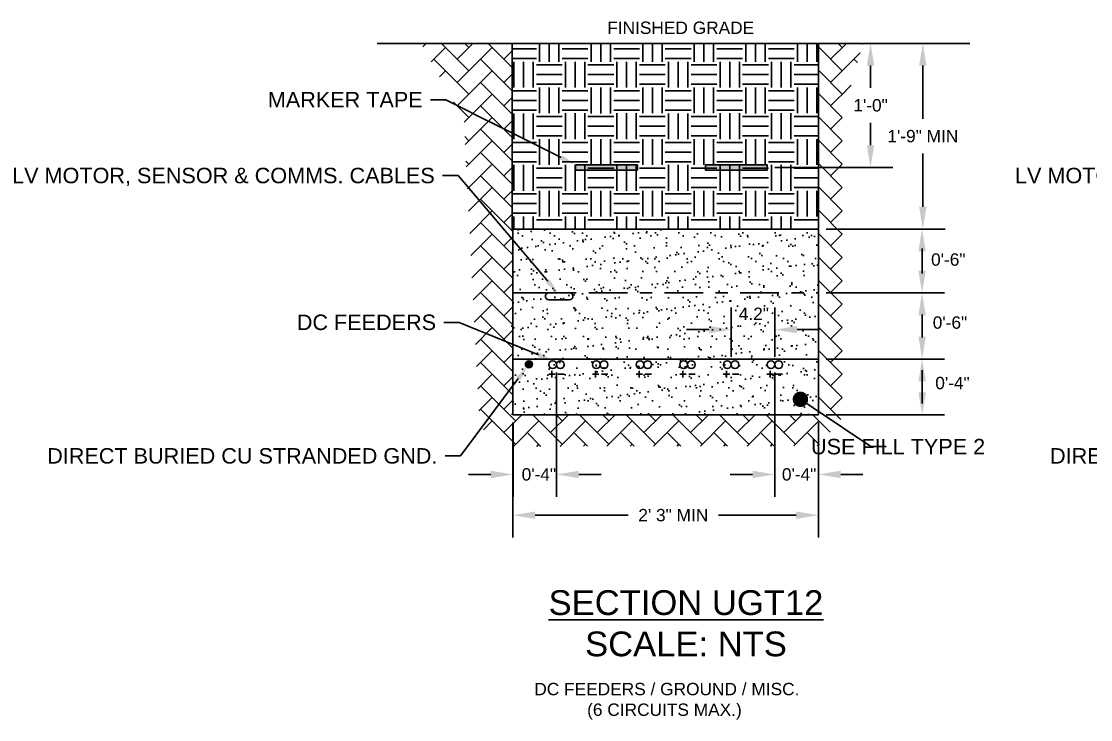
# Model space of a CAD drawing. Header units: feet. Extents: x -21 to 1000, y -35 to 71.
# Drawn here: x 836.12 to 844.76, y 41.53 to 47.17 of the extents above; entities that cross this region are included whole.
import ezdxf
from ezdxf import colors
from ezdxf.entities.mleader import LeaderData, LeaderLine
from ezdxf.math import Vec2, Vec3

# ---------------------------------------------------------------- set-up
doc = ezdxf.new("R2010")
doc.units = ezdxf.units.FT
doc.header["$MEASUREMENT"] = 0
doc.linetypes.add('CENTER', pattern=[2, 1.25, -0.25, 0.25, -0.25])
for name, color, linetype in [('E-CABL-HARN-CBHR', 2, 'Continuous'), ('E-CABL-INST', 1, 'INSTRUMENT_CABLE'), ('E-CABL-UG2', 142, 'GROUND_WIRE_G2'), ('E-FIN-GR', 4, 'Continuous'), ('E-MRKR-TREN', 6, 'Continuous'), ('E-TREN', 3, 'Continuous'), ('E-TREN-HATCH', 254, 'Continuous'), ('G-ANNO-TEXT', 1, 'Continuous'), ('G-DIMS', 7, 'Continuous'), ('G-TEXT', 7, 'Continuous'), ('text', 1, 'Continuous'), ('X-SES2-TREN_SECT$0$G-TEXT', 7, 'Continuous')]:
    doc.layers.add(name, color=color, linetype=linetype)
doc.styles.add('NEI-A', font='arial.ttf')
doc.styles.get("Standard").update_dxf_attribs({"font": 'arial.ttf'})
doc.linetypes.add('GROUND_WIRE_G2', pattern='A,1,-0.2,["G2",Standard,S=0.1,R=0,X=-0.1,Y=-0.05],-0.2', length=1.4)
doc.linetypes.add('INSTRUMENT_CABLE', pattern='A,1,-0.2,["INST",Standard,S=0.1,R=0,X=-0.09,Y=-0.05],-0.3', length=1.5)
doc.dimstyles.new('Annotative - Arch', dxfattribs={"dimscale": 0, "dimtxt": 0.1, "dimasz": 0.18, "dimexe": 0.18, "dimexo": 0.0625, "dimgap": 0.09, "dimtad": 0, "dimtih": 1, "dimtoh": 1, "dimdec": 4, "dimlfac": 12, "dimzin": 0, "dimdsep": 46, "dimlunit": 4, "dimtxsty": 'NEI-A', "dimcen": 0.09, "dimadec": 1, "dimazin": 0, "dimtfac": 1, "dimtdec": 4, "dimtofl": 0, "dimtmove": 0, "dimatfit": 3, "dimfxl": 1, "dimtolj": 1, "dimtzin": 0, "dimarcsym": 0})

# ---------------------------------------------------------------- blocks, each defined once
blk = doc.blocks.new('_Dot')
at = {"color": 0, "linetype": 'ByBlock', "lineweight": -2}
blk.add_line((-0.5, 0), (-1, 0), dxfattribs=at)
at = {"color": 0, "linetype": 'ByBlock', "const_width": 0.5}
blk.add_lwpolyline([(-0.25, 0, 1), (0.25, 0, 1)], format="xyb", close=True, dxfattribs=at)
blk = doc.blocks.new('*D82')
at = {"layer": 'Defpoints', "color": 0, "transparency": 16777216}
for p in [(842.5705, 46.9897), (842.9853, 46.9897), (842.1506, 45.9872)]:
    blk.add_point(p, dxfattribs=at)
at = {"layer": 'text', "color": 0, "lineweight": -2, "transparency": 16777216}
for p, q in [((842.633, 46.9897), (843.1653, 46.9897)), ((842.9853, 46.8097), (842.9853, 46.6295)), ((842.9853, 46.1672), (842.9853, 46.3474)), ((842.2131, 45.9872), (843.1653, 45.9872))]:
    blk.add_line(p, q, dxfattribs=at)
at = {"layer": 'text', "color": 0, "transparency": 16777216}
for points in [[(842.9553, 46.8097), (843.0153, 46.8097), (842.9853, 46.9897)], [(842.9553, 46.1672), (843.0153, 46.1672), (842.9853, 45.9872)]]:
    blk.add_solid(points, dxfattribs=at)
at = {"layer": 'text', "color": 0, "transparency": 16777216, "insert": (842.9853, 46.4885), "char_height": 0.1, "attachment_point": 5, "style": 'NEI-A'}
blk.add_mtext('\\A1;1\'-0"', dxfattribs=at)
blk = doc.blocks.new('*D83')
at = {"layer": 'Defpoints', "color": 0, "transparency": 16777216}
for p in [(842.5643, 46.9897), (843.4079, 46.9897), (842.5643, 45.4897)]:
    blk.add_point(p, dxfattribs=at)
at = {"layer": 'text', "color": 0, "lineweight": -2, "transparency": 16777216}
for p, q in [((842.6268, 46.9897), (843.5879, 46.9897)), ((843.4079, 46.8097), (843.4079, 46.3808)), ((843.4079, 45.6697), (843.4079, 46.0986)), ((842.6268, 45.4897), (843.5879, 45.4897))]:
    blk.add_line(p, q, dxfattribs=at)
at = {"layer": 'text', "color": 0, "transparency": 16777216}
for points in [[(843.3779, 46.8097), (843.4379, 46.8097), (843.4079, 46.9897)], [(843.3779, 45.6697), (843.4379, 45.6697), (843.4079, 45.4897)]]:
    blk.add_solid(points, dxfattribs=at)
at = {"layer": 'text', "color": 0, "transparency": 16777216, "insert": (843.4079, 46.2397), "char_height": 0.1, "attachment_point": 5, "style": 'NEI-A'}
blk.add_mtext('\\A1;1\'-9" MIN', dxfattribs=at)
blk = doc.blocks.new('*D84')
at = {"layer": 'Defpoints', "color": 0, "transparency": 16777216}
for p in [(840.4481, 44.3946), (840.0969, 43.9897), (840.4481, 43.5077)]:
    blk.add_point(p, dxfattribs=at)
at = {"layer": 'text', "color": 0, "lineweight": -2, "transparency": 16777216}
for p, q in [((840.4481, 44.3321), (840.4481, 43.3277)), ((840.0969, 43.9272), (840.0969, 43.3277)), ((839.9169, 43.5077), (839.7369, 43.5077)), ((840.6281, 43.5077), (840.8081, 43.5077))]:
    blk.add_line(p, q, dxfattribs=at)
at = {"layer": 'text', "color": 0, "transparency": 16777216}
for points in [[(839.9169, 43.5377), (839.9169, 43.4777), (840.0969, 43.5077)], [(840.6281, 43.5377), (840.6281, 43.4777), (840.4481, 43.5077)]]:
    blk.add_solid(points, dxfattribs=at)
at = {"layer": 'text', "color": 0, "transparency": 16777216, "insert": (840.3054, 43.5077), "char_height": 0.1, "attachment_point": 5, "style": 'NEI-A'}
blk.add_mtext('\\A1;0\'-4"', dxfattribs=at)
blk = doc.blocks.new('*D85')
at = {"layer": 'Defpoints', "color": 0, "transparency": 16777216}
for p in [(842.5643, 44.9736), (842.5643, 44.4398), (843.402, 44.4398)]:
    blk.add_point(p, dxfattribs=at)
at = {"layer": 'text', "color": 0, "lineweight": -2, "transparency": 16777216}
for p, q in [((842.6268, 44.9736), (843.582, 44.9736)), ((843.402, 44.6198), (843.402, 44.7998)), ((843.402, 44.7936), (843.402, 44.6136)), ((842.6268, 44.4398), (843.582, 44.4398))]:
    blk.add_line(p, q, dxfattribs=at)
at = {"layer": 'text', "color": 0, "transparency": 16777216}
for points in [[(843.372, 44.7936), (843.432, 44.7936), (843.402, 44.9736)], [(843.372, 44.6198), (843.432, 44.6198), (843.402, 44.4398)]]:
    blk.add_solid(points, dxfattribs=at)
at = {"layer": 'text', "color": 0, "transparency": 16777216, "insert": (843.627, 44.734), "char_height": 0.1, "attachment_point": 5, "style": 'NEI-A'}
blk.add_mtext('\\A1;0\'-6"', dxfattribs=at)
blk = doc.blocks.new('*D86')
at = {"layer": 'Defpoints', "color": 0, "transparency": 16777216}
for p in [(842.2116, 44.3946), (842.5643, 43.9897), (842.5643, 43.5077)]:
    blk.add_point(p, dxfattribs=at)
at = {"layer": 'text', "color": 0, "lineweight": -2, "transparency": 16777216}
for p, q in [((842.2116, 44.3321), (842.2116, 43.3277)), ((842.5643, 43.9272), (842.5643, 43.3277)), ((842.0316, 43.5077), (841.8516, 43.5077)), ((842.7443, 43.5077), (842.9243, 43.5077))]:
    blk.add_line(p, q, dxfattribs=at)
at = {"layer": 'text', "color": 0, "transparency": 16777216}
for points in [[(842.0316, 43.5377), (842.0316, 43.4777), (842.2116, 43.5077)], [(842.7443, 43.5377), (842.7443, 43.4777), (842.5643, 43.5077)]]:
    blk.add_solid(points, dxfattribs=at)
at = {"layer": 'text', "color": 0, "transparency": 16777216, "insert": (842.4083, 43.5077), "char_height": 0.1, "attachment_point": 5, "style": 'NEI-A'}
blk.add_mtext('\\A1;0\'-4"', dxfattribs=at)
blk = doc.blocks.new('*D87')
at = {"layer": 'Defpoints', "color": 0, "transparency": 16777216}
for p in [(842.2116, 44.6774), (841.8589, 44.3946), (842.2116, 44.3946)]:
    blk.add_point(p, dxfattribs=at)
at = {"layer": 'text', "color": 0, "lineweight": -2, "transparency": 16777216}
for p, q in [((841.8589, 44.4571), (841.8589, 44.8574)), ((842.2116, 44.4571), (842.2116, 44.8574)), ((841.6789, 44.6774), (841.4989, 44.6774)), ((842.3916, 44.6774), (842.5716, 44.6774))]:
    blk.add_line(p, q, dxfattribs=at)
at = {"layer": 'text', "color": 0, "transparency": 16777216}
for points in [[(841.6789, 44.7074), (841.6789, 44.6474), (841.8589, 44.6774)], [(842.3916, 44.7074), (842.3916, 44.6474), (842.2116, 44.6774)]]:
    blk.add_solid(points, dxfattribs=at)
at = {"layer": 'text', "color": 0, "transparency": 16777216, "insert": (842.0427, 44.8054), "char_height": 0.1, "attachment_point": 5, "style": 'NEI-A'}
blk.add_mtext('\\A1;4.2"', dxfattribs=at)
blk = doc.blocks.new('*D88')
at = {"layer": 'Defpoints', "color": 0, "transparency": 16777216}
for p in [(842.5643, 45.4897), (842.5643, 44.9736), (843.402, 44.9736)]:
    blk.add_point(p, dxfattribs=at)
at = {"layer": 'text', "color": 0, "lineweight": -2, "transparency": 16777216}
for p, q in [((842.6268, 45.4897), (843.582, 45.4897)), ((843.402, 45.1536), (843.402, 45.3336)), ((843.402, 45.3097), (843.402, 45.1297)), ((842.6268, 44.9736), (843.582, 44.9736))]:
    blk.add_line(p, q, dxfattribs=at)
at = {"layer": 'text', "color": 0, "transparency": 16777216}
for points in [[(843.372, 45.3097), (843.432, 45.3097), (843.402, 45.4897)], [(843.372, 45.1536), (843.432, 45.1536), (843.402, 44.9736)]]:
    blk.add_solid(points, dxfattribs=at)
at = {"layer": 'text', "color": 0, "transparency": 16777216, "insert": (843.6134, 45.2429), "char_height": 0.1, "attachment_point": 5, "style": 'NEI-A'}
blk.add_mtext('\\A1;0\'-6"', dxfattribs=at)
blk = doc.blocks.new('*D71')
at = {"layer": 'Defpoints', "color": 0, "transparency": 16777216}
for p in [(842.5643, 44.4398), (842.5643, 43.9897), (843.402, 43.9897)]:
    blk.add_point(p, dxfattribs=at)
at = {"layer": 'text', "color": 0, "lineweight": -2, "transparency": 16777216}
for p, q in [((842.6268, 44.4398), (843.582, 44.4398)), ((843.402, 44.1697), (843.402, 44.3497)), ((843.402, 44.2598), (843.402, 44.0798)), ((842.6268, 43.9897), (843.582, 43.9897))]:
    blk.add_line(p, q, dxfattribs=at)
at = {"layer": 'text', "color": 0, "transparency": 16777216}
for points in [[(843.372, 44.2598), (843.432, 44.2598), (843.402, 44.4398)], [(843.372, 44.1697), (843.432, 44.1697), (843.402, 43.9897)]]:
    blk.add_solid(points, dxfattribs=at)
at = {"layer": 'text', "color": 0, "transparency": 16777216, "insert": (843.6473, 44.2454), "char_height": 0.1, "attachment_point": 5, "style": 'NEI-A'}
blk.add_mtext('\\A1;0\'-4"', dxfattribs=at)
blk = doc.blocks.new('*D72')
at = {"layer": 'Defpoints', "color": 0, "transparency": 16777216}
for p in [(840.0955, 43.9897), (842.5643, 43.9897), (842.5643, 43.1787)]:
    blk.add_point(p, dxfattribs=at)
at = {"layer": 'text', "color": 0, "lineweight": -2, "transparency": 16777216}
for p, q in [((840.0955, 43.9272), (840.0955, 42.9987)), ((842.5643, 43.9272), (842.5643, 42.9987)), ((840.2755, 43.1787), (841.0265, 43.1787)), ((842.3843, 43.1787), (841.7563, 43.1787))]:
    blk.add_line(p, q, dxfattribs=at)
at = {"layer": 'text', "color": 0, "transparency": 16777216}
for points in [[(840.2755, 43.2087), (840.2755, 43.1487), (840.0955, 43.1787)], [(842.3843, 43.2087), (842.3843, 43.1487), (842.5643, 43.1787)]]:
    blk.add_solid(points, dxfattribs=at)
at = {"layer": 'text', "color": 0, "transparency": 16777216, "insert": (841.3914, 43.1787), "char_height": 0.1, "attachment_point": 5, "style": 'NEI-A'}
blk.add_mtext('\\A1;2\' 3" MIN', dxfattribs=at)

msp = doc.modelspace()

# ---------------------------------------------------------------- hatches: boundary and pattern name
at = {"layer": 'E-CABL-UG2', "linetype": 'Continuous'}
h = msp.add_hatch(color=256, dxfattribs=at)
edge = h.paths.add_edge_path()
edge.add_arc((840.2248931, 44.3974716), 0.0286458, 0, 360)
at = {"layer": 'E-TREN-HATCH', "linetype": 'Continuous'}
h = msp.add_hatch(dxfattribs=at)
h.set_pattern_fill('AR-SAND', color=252, scale=0.083333)
h.set_pattern_definition([(37.5, (797.78491, 58.7419), (-0.00524945, 0.16056865), [0, -0.12666667, 0, -0.14166667, 0, -0.13541667]), (7.5, (797.7849, 58.7419), (0.1474814, 0.2351788), [0, -0.06833333, 0, -0.11416667, 0, -0.04375]), (327.5, (797.68241, 58.7419), (0.25951182, 0.0004716), [0, -0.04166667, 0, -0.15, 0, -0.19583333]), (317.5, (797.6824, 58.7419), (0.2505106, 0.0731396), [0, -0.02083333, 0, -0.09833333, 0, -0.1125])])
h.paths.add_polyline_path([(840.0854359, 45.489706), (842.5643213, 45.489706), (842.5643213, 43.989706), (840.0854359, 43.989706)])

# ---------------------------------------------------------------- linework, layer by layer
for q in [(842.5643213, 44.4397746), (840.4482114, 44.4397746)]:
    msp.add_line((840.0955264, 44.4397746), q)
for p in [(840.4482114, 44.4397746), (840.8008964, 44.4397746), (840.8008964, 44.4397746), (841.1535813, 44.4397746), (841.1535813, 44.4397746), (841.5062663, 44.4397746), (841.5062663, 44.4397746), (841.8589513, 44.4397746), (841.8589513, 44.4397746), (842.2116363, 44.4397746), (842.2116363, 44.4397746)]:
    msp.add_point(p)
at = {"layer": 'E-CABL-HARN-CBHR', "linetype": 'Continuous'}
for centre in [(840.4168872, 44.3946298), (840.4793872, 44.3946298), (840.7695722, 44.3946298), (840.8320722, 44.3946298), (841.1222571, 44.3946298), (841.1847571, 44.3946298), (841.4749421, 44.3946298), (841.5374421, 44.3946298), (841.8276271, 44.3946298), (841.8901271, 44.3946298), (842.1803121, 44.3946298), (842.2428121, 44.3946298)]:
    msp.add_circle(centre, 0.03125, dxfattribs=at)
at = {"layer": 'E-CABL-INST', "linetype": 'Continuous', "flags": 128}
msp.add_lwpolyline([(840.386214, 44.97357), (840.5528807, 44.97357, -0.414213567), (840.5810057, 44.945445, -0.414213506), (840.5528807, 44.91732), (840.386214, 44.91732, -0.414213567), (840.358089, 44.945445, -0.414119723), (840.386205, 44.97357, -0.000160154)], format="xyb", dxfattribs=at)
at = {"layer": 'E-CABL-UG2', "linetype": 'Continuous'}
msp.add_circle((840.2248931, 44.3974716), 0.0286458, dxfattribs=at)
at = {"layer": 'E-FIN-GR', "flags": 128}
msp.add_lwpolyline([(838.9989931, 46.989706), (843.7880051, 46.989706)], dxfattribs=at)
at = {"layer": 'E-TREN', "color": 252, "linetype": 'Continuous'}
msp.add_lwpolyline([(840.0955264, 45.489706), (842.5643213, 45.489706), (842.5643213, 43.989706), (840.0955264, 43.989706)], close=True, dxfattribs=at)
at = {"layer": 'G-DIMS', "linetype": 'CENTER', "ltscale": 0.25}
for points in [[(840.0955264, 44.97357), (842.5643213, 44.97357)], [(840.0955264, 44.4397746), (842.5643213, 44.4397746)]]:
    msp.add_lwpolyline(points, dxfattribs=at)
at = {"layer": 'G-TEXT'}
for p, q in [((840.4108259, 44.3432968), (840.4108259, 44.2918053)), ((840.7635109, 44.3432968), (840.7635109, 44.2918053)), ((841.1161959, 44.3432968), (841.1161959, 44.2918053)), ((841.4688809, 44.3432968), (841.4688809, 44.2918053)), ((841.8215658, 44.3432968), (841.8215658, 44.2918053)), ((842.1742508, 44.3432968), (842.1742508, 44.2918053)), ((840.3850801, 44.3175511), (840.4365717, 44.3175511)), ((840.4579583, 44.3175511), (840.5094499, 44.3175511)), ((840.7377651, 44.3175511), (840.7892567, 44.3175511)), ((840.8106433, 44.3175511), (840.8621349, 44.3175511)), ((841.0904501, 44.3175511), (841.1419417, 44.3175511)), ((841.1633283, 44.3175511), (841.2148199, 44.3175511)), ((841.4431351, 44.3175511), (841.4946266, 44.3175511)), ((841.5160133, 44.3175511), (841.5675048, 44.3175511)), ((841.7958201, 44.3175511), (841.8473116, 44.3175511)), ((841.8686983, 44.3175511), (841.9201898, 44.3175511)), ((842.148505, 44.3175511), (842.1999966, 44.3175511)), ((842.2213832, 44.3175511), (842.2728748, 44.3175511))]:
    msp.add_line(p, q, dxfattribs=at)

# ---------------------------------------------------------------- texts
at = {"layer": 'G-ANNO-TEXT', "insert": (841.4939574, 42.304395), "char_height": 0.2, "attachment_point": 5, "style": 'NEI-A'}
msp.add_mtext_dynamic_manual_height_columns('{\\LSECTION UGT12\\P\\l\\C7;SCALE: NTS}', width=5.832687783, gutter_width=0.546875, heights=[0], dxfattribs=at)
at = {"layer": 'text', "insert": (841.4513825, 47.1147432), "char_height": 0.1, "attachment_point": 5, "style": 'NEI-A'}
msp.add_mtext_dynamic_manual_height_columns('FINISHED GRADE', width=1.462168794, gutter_width=0.546875, heights=[0], dxfattribs=at)
at = {"layer": 'X-SES2-TREN_SECT$0$G-TEXT', "insert": (841.3201182, 41.6760194), "char_height": 0.1, "attachment_point": 5, "style": 'NEI-A'}
msp.add_mtext_dynamic_manual_height_columns(' DC FEEDERS / GROUND / MISC.\\P(6 CIRCUITS MAX.)', width=5.021927083, gutter_width=0.546875, heights=[0], dxfattribs=at)

# ---------------------------------------------------------------- dimensions: what is measured, and where the dimension line sits
at = {"layer": 'text'}
for base, p1, p2, text, picture, middle in [((843.4019919, 44.97357), (842.5643213, 45.489706), (842.5643213, 44.97357), '0\'-6"', '*D88', (843.6134004, 45.2429419)), ((843.4019919, 44.4397746), (842.5643213, 44.97357), (842.5643213, 44.4397746), '0\'-6"', '*D85', (843.6269711, 44.7339679)), ((843.4019919, 43.989706), (842.5643213, 44.4397746), (842.5643213, 43.989706), '0\'-4"', '*D71', (843.6473271, 44.2453526))]:
    dim = msp.add_linear_dim(base=base, p1=p1, p2=p2, angle=90, text=text, dimstyle='Annotative - Arch', override={"dimscale": 1, "dimtmove": 2}, dxfattribs=at)
    dim.commit()
    dim.dimension.update_dxf_attribs({"geometry": picture, "text_midpoint": middle, "dimtype": 160})
for base, p1, p2, text, picture, middle in [((842.2115621, 44.67737), (841.8588771, 44.3946298), (842.2115621, 44.3946298), '4.2"', '*D87', (842.0427221, 44.8054131)), ((840.4481372, 43.5076747), (840.0969235, 43.989706), (840.4481372, 44.3946298), '0\'-4"', '*D84', (840.3053621, 43.5076747)), ((842.5643213, 43.5076747), (842.2115621, 44.3946298), (842.5643213, 43.989706), '0\'-4"', '*D86', (842.4083092, 43.5076747)), ((842.5643213, 43.1787411), (840.0955264, 43.989706), (842.5643213, 43.989706), '2\' 3" MIN', '*D72', (841.39138, 43.1787411))]:
    dim = msp.add_linear_dim(base=base, p1=p1, p2=p2, text=text, dimstyle='Annotative - Arch', override={"dimscale": 1, "dimtxsty": 'NEI-A', "dimtmove": 2}, dxfattribs=at)
    dim.commit()
    dim.dimension.update_dxf_attribs({"geometry": picture, "text_midpoint": middle, "dimtype": 160})

# ---------------------------------------------------------------- leaders
ml = msp.add_multileader_mtext('Standard', dxfattribs=at)
ml.set_content('LV MOTOR, SENSOR & COMMS. CABLES', color=256, style='NEI-A')
ml.set_leader_properties()
ml.build(insert=Vec2(0, 0))
ml.multileader.update_dxf_attribs({"dogleg_length": 0.0104167, "arrow_head_size": 0.125, "scale": 12})
ctx = ml.context
ctx.base_point, ctx.scale, ctx.char_height, ctx.arrow_head_size, ctx.landing_gap_size, ctx.plane_origin = Vec3(854.9830302, 45.9211109), 12, 0.125, 0.125, 0.0625, Vec3(858.0469514, 45.305397)
ctx.text_align_type = 2
notes = []
notes.append((ctx, [(0, (1, 1, 0), (856.1652437, 45.9211109), (-1, 0), 0.125, [(0, [(856.9715611, 44.97357)], 0, [])])]))
ctx.mtext.insert, ctx.mtext.width, ctx.mtext.alignment, ctx.mtext.flow_direction = Vec3(855.9777437, 45.9846767), 1.28859375, 3, 5
ml = msp.add_multileader_mtext('Standard', dxfattribs=at)
ml.set_content('DC FEEDERS', color=256, style='NEI-A')
ml.set_leader_properties()
ml.build(insert=Vec2(0, 0))
ml.multileader.update_dxf_attribs({"dogleg_length": 0.0104167, "arrow_head_size": 0.125, "scale": 12})
ctx = ml.context
ctx.base_point, ctx.scale, ctx.char_height, ctx.arrow_head_size, ctx.landing_gap_size, ctx.plane_origin = Vec3(838.6112134, 44.735369), 12, 0.125, 0.125, 0.0625, Vec3(841.5337721, 44.9553497)
ctx.text_align_type = 2
notes.append((ctx, [(0, (1, 1, 0), (839.6625436, 44.735369), (-1, 0), 0.125, [(0, [(840.4192799, 44.4257881)], 0, [])])]))
ctx.mtext.insert, ctx.mtext.width, ctx.mtext.alignment, ctx.mtext.flow_direction = Vec3(839.4750436, 44.7989348), 0.90109375, 3, 5
ml = msp.add_multileader_mtext('Standard', dxfattribs=at)
ml.set_content('DC FEEDERS', color=256, style='NEI-A')
ml.set_leader_properties()
ml.build(insert=Vec2(0, 0))
ml.multileader.update_dxf_attribs({"dogleg_length": 0.0104167, "arrow_head_size": 0.125, "scale": 12})
ctx = ml.context
ctx.base_point, ctx.scale, ctx.char_height, ctx.arrow_head_size, ctx.landing_gap_size, ctx.plane_origin = Vec3(846.7140127, 44.735369), 12, 0.125, 0.125, 0.0625, Vec3(849.6365714, 44.9553497)
ctx.text_align_type = 2
notes.append((ctx, [(0, (1, 1, 0), (847.7653429, 44.735369), (-1, 0), 0.125, [(0, [(848.5220792, 44.4257881)], 0, [])])]))
ctx.mtext.insert, ctx.mtext.width, ctx.mtext.alignment, ctx.mtext.flow_direction = Vec3(847.5778429, 44.7989348), 0.90109375, 3, 5
ml = msp.add_multileader_mtext('Standard', dxfattribs=at)
ml.set_content('DIRECT BURIED CU STRANDED GND.', color=256, style='NEI-A')
ml.set_leader_properties()
ml.build(insert=Vec2(0, 0))
ml.multileader.update_dxf_attribs({"dogleg_length": 0.0104167, "arrow_head_size": 0.125, "scale": 12})
ctx = ml.context
ctx.base_point, ctx.scale, ctx.char_height, ctx.arrow_head_size, ctx.landing_gap_size, ctx.plane_origin = Vec3(838.4796394, 43.6567282), 12, 0.125, 0.125, 0.0625, Vec3(841.8246198, 43.6367276)
ctx.text_align_type = 2
notes.append((ctx, [(0, (1, 1, 0), (839.6730227, 43.6567282), (-1, 0), 0.125, [(0, [(840.2137276, 44.382483)], 0, [])])]))
ctx.mtext.insert, ctx.mtext.width, ctx.mtext.alignment, ctx.mtext.flow_direction = Vec3(839.4855227, 43.720294), 1.221927083, 3, 5
ml = msp.add_multileader_mtext('Standard', dxfattribs=at)
ml.set_content('DIRECT BURIED CU STRANDED GND.', color=256, style='NEI-A')
ml.set_leader_properties()
ml.build(insert=Vec2(0, 0))
ml.multileader.update_dxf_attribs({"dogleg_length": 0.0104167, "arrow_head_size": 0.125, "scale": 12})
ctx = ml.context
ctx.base_point, ctx.scale, ctx.char_height, ctx.arrow_head_size, ctx.landing_gap_size, ctx.plane_origin = Vec3(846.5824387, 43.6567282), 12, 0.125, 0.125, 0.0625, Vec3(849.9274191, 43.6367276)
ctx.text_align_type = 2
notes.append((ctx, [(0, (1, 1, 0), (847.775822, 43.6567282), (-1, 0), 0.125, [(0, [(848.3165269, 44.382483)], 0, [])])]))
ctx.mtext.insert, ctx.mtext.width, ctx.mtext.alignment, ctx.mtext.flow_direction = Vec3(847.588322, 43.720294), 1.221927083, 3, 5
ml = msp.add_multileader_mtext('Standard', dxfattribs=at)
ml.set_content('DIRECT BURIED CU STRANDED GND.', color=256, style='NEI-A')
ml.set_leader_properties()
ml.build(insert=Vec2(0, 0))
ml.multileader.update_dxf_attribs({"dogleg_length": 0.0104167, "arrow_head_size": 0.125, "scale": 12})
ctx = ml.context
ctx.base_point, ctx.scale, ctx.char_height, ctx.arrow_head_size, ctx.landing_gap_size, ctx.plane_origin = Vec3(854.9928187, 43.6567282), 12, 0.125, 0.125, 0.0625, Vec3(858.3377991, 43.6367276)
ctx.text_align_type = 2
notes.append((ctx, [(0, (1, 1, 0), (856.186202, 43.6567282), (-1, 0), 0.125, [(0, [(856.7269069, 44.382483)], 0, [])])]))
ctx.mtext.insert, ctx.mtext.width, ctx.mtext.alignment, ctx.mtext.flow_direction = Vec3(855.998702, 43.720294), 1.221927083, 3, 5
ml = msp.add_multileader_mtext('Standard', dxfattribs=at)
ml.set_content('USE FILL TYPE 2', color=256, style='NEI-A')
ml.set_leader_properties()
ml.set_arrow_properties(name='DOT')
ml.build(insert=Vec2(0, 0))
ml.multileader.update_dxf_attribs({"dogleg_length": 0.0104167, "arrow_head_size": 0.125, "scale": 12})
ctx = ml.context
ctx.base_point, ctx.scale, ctx.char_height, ctx.arrow_head_size, ctx.landing_gap_size, ctx.plane_origin = Vec3(843.1119224, 43.732491), 12, 0.125, 0.125, 0.0625, Vec3(842.0692659, 42.641703)
ctx.text_align_type = 2
notes.append((ctx, [(0, (1, 1, 0), (842.9869224, 43.732491), (1, 0), 0.125, [(0, [(842.4187974, 44.1145218)], 0, [])])]))
ctx.mtext.insert, ctx.mtext.width, ctx.mtext.alignment, ctx.mtext.flow_direction = Vec3(843.9114619, 43.7950336), 1.12609375, 3, 5
ml = msp.add_multileader_mtext('Standard', dxfattribs=at)
ml.set_content('USE FILL TYPE 2', color=256, style='NEI-A')
ml.set_leader_properties()
ml.set_arrow_properties(name='DOT')
ml.build(insert=Vec2(0, 0))
ml.multileader.update_dxf_attribs({"dogleg_length": 0.0104167, "arrow_head_size": 0.125, "scale": 12})
ctx = ml.context
ctx.base_point, ctx.scale, ctx.char_height, ctx.arrow_head_size, ctx.landing_gap_size, ctx.plane_origin = Vec3(851.490617, 43.732491), 12, 0.125, 0.125, 0.0625, Vec3(850.5247503, 42.641703)
ctx.text_align_type = 2
notes.append((ctx, [(0, (1, 1, 0), (851.365617, 43.732491), (1, 0), 0.125, [(0, [(850.8742817, 44.1145218)], 0, [])])]))
ctx.mtext.insert, ctx.mtext.width, ctx.mtext.alignment, ctx.mtext.flow_direction = Vec3(852.2901565, 43.7950336), 1.12609375, 3, 5
for ctx, leaders in notes:
    for number, flags, end, landing, length, lines in leaders:
        leader = LeaderData()
        leader.index, (leader.has_last_leader_line, leader.has_dogleg_vector, leader.attachment_direction) = number, flags
        leader.last_leader_point, leader.dogleg_vector, leader.dogleg_length = Vec3(end), Vec3(landing), length
        for number, points, colour, breaks in lines:
            line = LeaderLine()
            line.index, line.vertices, line.color, line.breaks = number, Vec3.list(points), colors.encode_raw_color(colour), breaks
            leader.lines.append(line)
        ctx.leaders.append(leader)

# ---------------------------------------------------------------- next in the draw order: leaders
ml = msp.add_multileader_mtext('Standard', dxfattribs=at)
ml.set_content('MARKER TAPE ', color=256, style='NEI-A')
ml.set_leader_properties()
ml.build(insert=Vec2(0, 0))
ml.multileader.update_dxf_attribs({"dogleg_length": 0.0104167, "arrow_head_size": 0.125, "scale": 12})
ctx = ml.context
ctx.base_point, ctx.scale, ctx.char_height, ctx.arrow_head_size, ctx.landing_gap_size, ctx.plane_origin = Vec3(846.5630492, 46.4836173), 12, 0.125, 0.125, 0.0625, Vec3(847.7389473, 45.5775171)
ctx.text_align_type = 2
notes = []
notes.append((ctx, [(0, (1, 1, 0), (847.5449728, 46.4836173), (-1, 0), 0.125, [(0, [(848.7687745, 46.0085509)], 0, [])])]))
ctx.mtext.insert, ctx.mtext.width, ctx.mtext.alignment, ctx.mtext.flow_direction = Vec3(847.3574728, 46.5461173), 0.921927083, 3, 5
ctx.mtext.has_bg_fill, ctx.mtext.bg_color, ctx.mtext.bg_scale_factor, ctx.mtext.bg_transparency, ctx.mtext.use_window_bg_color = 1, -1073741824, 1.5, 0, 1
for ctx, leaders in notes:
    for number, flags, end, landing, length, lines in leaders:
        leader = LeaderData()
        leader.index, (leader.has_last_leader_line, leader.has_dogleg_vector, leader.attachment_direction) = number, flags
        leader.last_leader_point, leader.dogleg_vector, leader.dogleg_length = Vec3(end), Vec3(landing), length
        for number, points, colour, breaks in lines:
            line = LeaderLine()
            line.index, line.vertices, line.color, line.breaks = number, Vec3.list(points), colors.encode_raw_color(colour), breaks
            leader.lines.append(line)
        ctx.leaders.append(leader)

# ---------------------------------------------------------------- next in the draw order: hatches: boundary and pattern name
at = {"layer": 'E-MRKR-TREN', "linetype": 'Continuous'}
h = msp.add_hatch(color=256, dxfattribs=at)
h.dxf.hatch_style = 1
h.paths.add_polyline_path([(841.6505885, 46.0080393), (842.1505885, 46.0080393), (842.1505885, 45.9663726), (841.6505885, 45.9663726)])
h = msp.add_hatch(color=256, dxfattribs=at)
h.dxf.hatch_style = 1
h.paths.add_polyline_path([(841.6505885, 46.0080393), (842.1505885, 46.0080393), (842.1505885, 45.9663726), (841.6505885, 45.9663726)])
at = {"layer": 'E-TREN-HATCH', "linetype": 'Continuous'}
h = msp.add_hatch(dxfattribs=at)
h.set_pattern_fill('AR-HBONE', color=256, scale=0.033333)
h.set_pattern_definition([(45, (797.78491, 58.7419), (1e-17, 0.1885618), [0.4, -0.1333333]), (135, (797.87919, 58.83618), (1e-17, 0.1885618), [0.4, -0.1333333])])
h.paths.add_polyline_path([(842.9229557, 46.989706), (842.5643213, 46.989706), (842.5643213, 43.989706), (840.0902172, 43.989706), (840.0902172, 46.989706), (839.3516781, 46.989706), (839.6998466, 46.3656809), (839.8264533, 43.9006435), (839.989987, 43.7339768), (842.5643213, 43.7378205), (842.7569879, 43.9659214), (842.7569879, 46.3970128)])
h = msp.add_hatch(dxfattribs=at)
h.set_pattern_fill('EARTH', color=256, scale=0.833333)
h.set_pattern_definition([(0, (797.7849, 58.7419), (0.2083333, 0.2083333), [0.2083333, -0.2083333]), (0, (797.7849, 58.82002), (0.2083333, 0.2083333), [0.2083333, -0.2083333]), (0, (797.7849, 58.89815), (0.2083333, 0.2083333), [0.2083333, -0.2083333]), (90, (797.81095, 58.9242), (-0.2083333, 0.2083333), [0.2083333, -0.2083333]), (90, (797.88908, 58.9242), (-0.2083333, 0.2083333), [0.2083333, -0.2083333]), (90, (797.9672, 58.9242), (-0.2083333, 0.2083333), [0.2083333, -0.2083333])])
h.paths.add_polyline_path([(840.0902172, 46.989706), (842.5643213, 46.989706), (842.5643213, 45.489706), (840.0902172, 45.489706)])

# ---------------------------------------------------------------- next in the draw order: linework, layer by layer
at = {"layer": 'E-MRKR-TREN', "linetype": 'Continuous', "flags": 128}
msp.add_lwpolyline([(841.6505885, 46.0080393), (842.1505885, 46.0080393), (842.1505885, 45.9663726), (841.6505885, 45.9663726)], close=True, dxfattribs=at)
at = {"layer": 'E-TREN', "color": 252, "linetype": 'Continuous'}
msp.add_lwpolyline([(840.0902172, 46.989706), (842.5643213, 46.989706), (842.5643213, 45.489706), (840.0902172, 45.489706)], close=True, dxfattribs=at)

# ---------------------------------------------------------------- next in the draw order: dimensions: what is measured, and where the dimension line sits
at = {"layer": 'text'}
for base, p1, p2, text, picture, middle in [((842.9853252, 46.989706), (842.1505885, 45.987206), (842.5704818, 46.989706), '1\'-0"', '*D82', (842.9853252, 46.488456)), ((843.4078646, 46.989706), (842.5643213, 45.489706), (842.5643213, 46.989706), '1\'-9" MIN', '*D83', (843.4078646, 46.239706))]:
    dim = msp.add_linear_dim(base=base, p1=p1, p2=p2, angle=90, text=text, dimstyle='Annotative - Arch', override={"dimscale": 1, "dimtxsty": 'NEI-A', "dimtix": 0, "dimtofl": 0, "dimtmove": 2, "dimatfit": 3}, dxfattribs=at)
    dim.commit()
    dim.dimension.update_dxf_attribs({"geometry": picture, "text_midpoint": middle})

# ---------------------------------------------------------------- next in the draw order: leaders
ml = msp.add_multileader_mtext('Standard', dxfattribs=at)
ml.set_content('LV MOTOR, SENSOR & COMMS. CABLES', color=256, style='NEI-A')
ml.set_leader_properties()
ml.build(insert=Vec2(0, 0))
ml.multileader.update_dxf_attribs({"dogleg_length": 0.0104167, "arrow_head_size": 0.125, "scale": 12})
ctx = ml.context
ctx.base_point, ctx.scale, ctx.char_height, ctx.arrow_head_size, ctx.landing_gap_size, ctx.plane_origin = Vec3(846.5726502, 45.9211109), 12, 0.125, 0.125, 0.0625, Vec3(849.6365714, 45.305397)
ctx.text_align_type = 2
notes = []
notes.append((ctx, [(0, (1, 1, 0), (847.7548637, 45.9211109), (-1, 0), 0.125, [(0, [(848.5611812, 44.97357)], 0, [])])]))
ctx.mtext.insert, ctx.mtext.width, ctx.mtext.alignment, ctx.mtext.flow_direction = Vec3(847.5673637, 45.9846767), 1.28859375, 3, 5
for ctx, leaders in notes:
    for number, flags, end, landing, length, lines in leaders:
        leader = LeaderData()
        leader.index, (leader.has_last_leader_line, leader.has_dogleg_vector, leader.attachment_direction) = number, flags
        leader.last_leader_point, leader.dogleg_vector, leader.dogleg_length = Vec3(end), Vec3(landing), length
        for number, points, colour, breaks in lines:
            line = LeaderLine()
            line.index, line.vertices, line.color, line.breaks = number, Vec3.list(points), colors.encode_raw_color(colour), breaks
            leader.lines.append(line)
        ctx.leaders.append(leader)

# ---------------------------------------------------------------- next in the draw order: leaders
ml = msp.add_multileader_mtext('Standard', dxfattribs=at)
ml.set_content('MARKER TAPE ', color=256, style='NEI-A')
ml.set_leader_properties()
ml.build(insert=Vec2(0, 0))
ml.multileader.update_dxf_attribs({"dogleg_length": 0.0104167, "arrow_head_size": 0.125, "scale": 12})
ctx = ml.context
ctx.base_point, ctx.scale, ctx.char_height, ctx.arrow_head_size, ctx.landing_gap_size, ctx.plane_origin = Vec3(838.5723763, 46.5345974), 12, 0.125, 0.125, 0.0625, Vec3(839.9729834, 45.5775171)
ctx.text_align_type = 2
notes = []
notes.append((ctx, [(0, (1, 1, 0), (839.5542999, 46.5345974), (-1, 0), 0.125, [(0, [(840.5977951, 46.010701)], 0, [])])]))
ctx.mtext.insert, ctx.mtext.width, ctx.mtext.alignment, ctx.mtext.flow_direction = Vec3(839.3667999, 46.5970974), 0.921927083, 3, 5
ctx.mtext.has_bg_fill, ctx.mtext.bg_color, ctx.mtext.bg_scale_factor, ctx.mtext.bg_transparency, ctx.mtext.use_window_bg_color = 1, -1073741824, 1.5, 0, 1
for ctx, leaders in notes:
    for number, flags, end, landing, length, lines in leaders:
        leader = LeaderData()
        leader.index, (leader.has_last_leader_line, leader.has_dogleg_vector, leader.attachment_direction) = number, flags
        leader.last_leader_point, leader.dogleg_vector, leader.dogleg_length = Vec3(end), Vec3(landing), length
        for number, points, colour, breaks in lines:
            line = LeaderLine()
            line.index, line.vertices, line.color, line.breaks = number, Vec3.list(points), colors.encode_raw_color(colour), breaks
            leader.lines.append(line)
        ctx.leaders.append(leader)

# ---------------------------------------------------------------- next in the draw order: hatches: boundary and pattern name
at = {"layer": 'E-MRKR-TREN', "linetype": 'Continuous'}
h = msp.add_hatch(color=256, dxfattribs=at)
h.dxf.hatch_style = 1
h.paths.add_polyline_path([(840.6012348, 46.0080393), (841.1012348, 46.0080393), (841.1012348, 45.9663726), (840.6012348, 45.9663726)])
h = msp.add_hatch(color=256, dxfattribs=at)
h.dxf.hatch_style = 1
h.paths.add_polyline_path([(840.6012348, 46.0080393), (841.1012348, 46.0080393), (841.1012348, 45.9663726), (840.6012348, 45.9663726)])

# ---------------------------------------------------------------- next in the draw order: linework, layer by layer
at = {"layer": 'E-MRKR-TREN', "linetype": 'Continuous', "flags": 128}
msp.add_lwpolyline([(840.6012348, 46.0080393), (841.1012348, 46.0080393), (841.1012348, 45.9663726), (840.6012348, 45.9663726)], close=True, dxfattribs=at)

# ---------------------------------------------------------------- next in the draw order: leaders
at = {"layer": 'text'}
ml = msp.add_multileader_mtext('Standard', dxfattribs=at)
ml.set_content('LV MOTOR, SENSOR & COMMS. CABLES', color=256, style='NEI-A')
ml.set_leader_properties()
ml.build(insert=Vec2(0, 0))
ml.multileader.update_dxf_attribs({"dogleg_length": 0.0104167, "arrow_head_size": 0.125, "scale": 12})
ctx = ml.context
ctx.base_point, ctx.scale, ctx.char_height, ctx.arrow_head_size, ctx.landing_gap_size, ctx.plane_origin = Vec3(838.4698509, 45.9211109), 12, 0.125, 0.125, 0.0625, Vec3(841.5337721, 45.305397)
ctx.text_align_type = 2
notes = []
notes.append((ctx, [(0, (1, 1, 0), (839.6520644, 45.9211109), (-1, 0), 0.125, [(0, [(840.4583818, 44.97357)], 0, [])])]))
ctx.mtext.insert, ctx.mtext.width, ctx.mtext.alignment, ctx.mtext.flow_direction = Vec3(839.4645644, 45.9846767), 1.28859375, 3, 5
for ctx, leaders in notes:
    for number, flags, end, landing, length, lines in leaders:
        leader = LeaderData()
        leader.index, (leader.has_last_leader_line, leader.has_dogleg_vector, leader.attachment_direction) = number, flags
        leader.last_leader_point, leader.dogleg_vector, leader.dogleg_length = Vec3(end), Vec3(landing), length
        for number, points, colour, breaks in lines:
            line = LeaderLine()
            line.index, line.vertices, line.color, line.breaks = number, Vec3.list(points), colors.encode_raw_color(colour), breaks
            leader.lines.append(line)
        ctx.leaders.append(leader)

doc.saveas('drawing.dxf')
